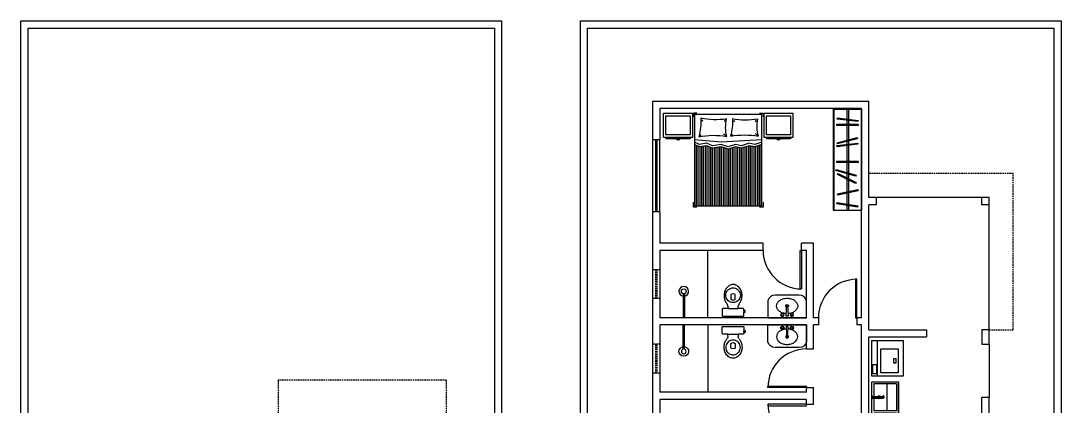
# Model space of a CAD drawing. Header units: millimetres. Extents: x 5374 to 20603, y 1840 to 7214.
# Drawn here: x 18439 to 20603, y 6412 to 7214 of the extents above; entities that cross this region are included whole.
import ezdxf

# ---------------------------------------------------------------- set-up
doc = ezdxf.new("R2010")
doc.units = ezdxf.units.MM
doc.linetypes.add('HIDDEN2', pattern=[4.7625, 3.175, -1.5875])
for name, color, linetype in [('01', 1, 'Continuous'), ('02', 2, 'Continuous'), ('03', 3, 'Continuous'), ('06', 6, 'Continuous')]:
    doc.layers.add(name, color=color, linetype=linetype)

# ---------------------------------------------------------------- blocks, each defined once
blk = doc.blocks.new('Lavatorio008')
blk.add_lwpolyline([(-1.9, -8.6, 0.05843), (-8.8, -9.8, 0.084248), (-15.6, -13.2, 0.106469), (-20.5, -18.7, 0.130159), (-22.1, -24.6, 0.130159), (-20.5, -30.4, 0.106469), (-15.6, -35.9, 0.084248), (-8.8, -39.3, 0.073281), (-0.1, -40.6, 0.073281), (8.6, -39.3, 0.084248), (15.5, -35.9, 0.106469), (20.4, -30.4, 0.130159), (21.9, -24.6, 0.130159), (20.4, -18.7, 0.106469), (15.5, -13.2, 0.084248), (8.6, -9.8, 0.057106), (1.9, -8.6)], format="xyb")
blk.add_lwpolyline([(-1, -22.8, 0.389688), (-0.8, -23), (0, -23), (0.8, -23, 0.389688), (1, -22.8, 0.017234), (2, -3.2, 0.418769), (1.8, -3), (0, -3), (-1.8, -3, 0.418769), (-2, -3.2, 0.017234)], format="xyb", close=True)
for centre, radius in [((-10, -6), 3.5), ((-10, -6), 2.5), ((-10, -6), 2.4), ((10, -6), 3.5), ((10, -6), 2.5), ((10, -6), 2.4)]:
    blk.add_circle(centre, radius)
for radius, start, end in [(3, 109.9848, 66.8451), (1.75, 116.7599, 62.2389)]:
    blk.add_arc((-0.1, -24.6), radius, start, end)
blk = doc.blocks.new('Vaso003c')
for p, q in [((12.1, 22.5), (4.8, 22.5)), ((15.1, 22.5), (12.1, 22.5)), ((17.4, 22.5), (15.1, 22.5)), ((3, 20.7), (3, -20.7)), ((19.2, 10.3), (19.2, 20.7)), ((23.8, 10.6), (19.2, 10.3)), ((19.2, -20.7), (19.2, -10.3)), ((19.2, -10.3), (23.8, -10.6)), ((4.8, -22.5), (12.1, -22.5)), ((12.1, -23.7), (11.8, -23.7)), ((11.8, -23.7), (11.8, -25.2)), ((11.8, -25.2), (13.6, -25.2)), ((12.1, -22.5), (12.1, -23.7)), ((13.6, -25.2), (15.4, -25.2)), ((15.1, -23.7), (15.1, -22.5)), ((15.1, -22.5), (17.4, -22.5)), ((15.4, -23.7), (15.1, -23.7)), ((15.4, -25.2), (15.4, -23.7))]:
    blk.add_line(p, q)
for points in [[(19.2, 10.3), (19.2, 0), (19.2, -10.3)], [(15.1, -22.5), (12.1, -22.5)]]:
    blk.add_lwpolyline(points)
for points in [[(31.6, 0, -0.18052), (35.3, 10, -0.167158), (43.8, 14.9, -0.1), (49.8, 14.9, -0.096291), (54.8, 13, -0.13332), (59.8, 8.1, -0.150886), (62.2, 0, -0.150886), (59.8, -8.1, -0.13332), (54.8, -13, -0.096291), (49.8, -14.9, -0.1), (43.8, -14.9, -0.167158), (35.3, -10, -0.18052)], [(49, 3, 0.276984), (46.8, 4.4), (38.3, 4.4, 0.393258), (38.3, -4.5), (46.8, -4.5, 0.276984), (49, -3, 0.2)]]:
    blk.add_lwpolyline(points, format="xyb", close=True)
for centre, radius, start, end in [((4.8, 20.7), 1.79, 89.5929, 180.3396), ((17.4, 20.7), 1.82, 0.5732, 92.5231), ((20.1, 31.8), 21.5, 279.9541, 285.4067), ((20.9, 25.4), 15.1, 288.9102, 302.8225), ((45.6, -8.5), 26.9, 113.7212, 127.9102), ((46.4, -8.5), 27.2, 99.682, 115.2124), ((46.4, -4.6), 23.3, 81.5468, 101.3173), ((46.4, -6.1), 24.8, 62.5846, 82.0561), ((46.7, -5.9), 24.5, 40.581, 63.0371), ((53.9, 0), 15.2, 0.1765, 41.4371), ((4.8, -20.7), 1.79, 179.6604, 270.4071), ((17.4, -20.7), 1.82, 267.4769, 359.4268), ((20.1, -31.8), 21.5, 74.5933, 80.0459), ((20.9, -25.4), 15.1, 57.1775, 71.0898), ((45.6, 8.5), 26.9, 232.0898, 246.2788), ((46.4, 8.5), 27.2, 244.7876, 260.318), ((46.4, 4.6), 23.3, 258.6827, 278.4532), ((46.4, 6.1), 24.8, 277.9439, 297.4154), ((46.7, 5.9), 24.5, 296.9629, 319.419), ((53.9, 0), 15.2, 318.5629, 359.8235)]:
    blk.add_arc(centre, radius, start, end)
blk = doc.blocks.new('Chuveiro003')
for p, q in [((50.2, 1.2), (0, 1.2)), ((50.2, -1.2), (0, -1.2))]:
    blk.add_line(p, q)
blk.add_circle((55, 0), 5)
blk.add_arc((55, 0), 10, 187.1808, 172.8192)
blk = doc.blocks.new('CamaCasal001')
for p, q in [((-65, -3), (-72.5, -3)), ((-72.5, -3), (-72.5, -10.5)), ((-58.4, -17.1), (-56.1, -21)), ((-10.9, -17.3), (-12.1, -20.6)), ((6.7, -16.9), (8.8, -20.9)), ((54.7, -15.9), (53.4, -19.2)), ((65, -3), (72.5, -3)), ((72.5, -3), (72.5, -10.5)), ((-70, -58), (15, -63)), ((-70, -63), (-55, -68)), ((-60.9, -48.5), (-56.1, -45.8)), ((-7, -49.2), (-9.5, -47.1)), ((5.2, -49.1), (10.1, -46.6)), ((15, -63), (70, -58)), ((59, -50.4), (56.6, -48.2)), ((60, -68), (70, -63)), ((-70, -68), (-55, -73)), ((-68.8, -195.5), (-68.8, -68.4)), ((-65, -195.5), (-65, -69.7)), ((-61.3, -195.5), (-61.3, -70.9)), ((-57.5, -195.5), (-57.5, -72.2)), ((-55, -68), (-42.5, -65.5)), ((-55, -73), (-42.5, -70.5)), ((-53.8, -195.5), (-53.8, -72.8)), ((-50, -195.5), (-50, -72)), ((-46.3, -195.5), (-46.3, -71.3)), ((-42.5, -65.5), (-27.5, -70.5)), ((-42.5, -70.5), (-27.5, -75.5)), ((-42.5, -195.5), (-42.5, -70.5)), ((-38.8, -195.5), (-38.8, -71.8)), ((-35, -195.5), (-35, -73)), ((-31.3, -195.5), (-31.3, -74.3)), ((-27.5, -70.5), (-15, -68)), ((-27.5, -75.5), (-15, -73)), ((-27.5, -195.5), (-27.5, -75.5)), ((-23.8, -195.5), (-23.8, -74.8)), ((-20, -195.5), (-20, -74)), ((-16.3, -195.5), (-16.3, -73.3)), ((-15, -68), (0, -73)), ((-15, -73), (0, -78)), ((-12.5, -195.5), (-12.5, -73.8)), ((-8.8, -195.5), (-8.8, -75.1)), ((-5, -195.5), (-5, -76.3)), ((-1.3, -195.5), (-1.3, -77.6)), ((0, -73), (15, -68)), ((0, -78), (15, -73)), ((2.5, -195.5), (2.5, -77.2)), ((6.2, -195.5), (6.2, -75.9)), ((10, -195.5), (10, -74.7)), ((13.7, -195.5), (13.7, -73.4)), ((15, -68), (32.5, -70.5)), ((15, -73), (32.5, -75.5)), ((17.5, -195.5), (17.5, -73.4)), ((21.2, -195.5), (21.2, -73.9)), ((25, -195.5), (25, -74.4)), ((28.7, -195.5), (28.7, -75)), ((32.5, -70.5), (45, -65.5)), ((32.5, -75.5), (45, -70.5)), ((32.5, -195.5), (32.5, -75.5)), ((36.2, -195.5), (36.2, -74)), ((40, -195.5), (40, -72.5)), ((43.7, -195.5), (43.7, -71)), ((45, -65.5), (60, -68)), ((45, -70.5), (60, -73)), ((47.5, -195.5), (47.5, -70.9)), ((51.2, -195.5), (51.2, -71.5)), ((55, -195.5), (55, -72.2)), ((58.7, -195.5), (58.7, -72.8)), ((60, -73), (70, -68)), ((62.5, -195.5), (62.5, -71.8)), ((66.2, -195.5), (66.2, -69.9)), ((-72.5, -188), (-72.5, -198)), ((72.5, -198), (72.5, -188)), ((-72.5, -198), (-65, -198)), ((65, -198), (72.5, -198))]:
    blk.add_line(p, q)
blk.add_lwpolyline([(-70, -5.5), (70, -5.5), (70, -195.5), (-70, -195.5)], close=True)
for centre, radius, start, end in [((-144.2, -30), 84.1, 345.7287, 10.2181), ((-36.5, 118.4), 135.7, 259.4205, 281.7815), ((89.6, -21.2), 98.6, 176.1219, 197.2683), ((-82.6, -32), 88, 347.3997, 11.3333), ((26.7, 122.4), 139, 260.4676, 282.5636), ((170, -19.8), 113.3, 176.7024, 196.4311), ((-33, -219.8), 171.7, 80.4985, 99.9759), ((30.4, -220.6), 171.7, 79.6119, 99.0947)]:
    blk.add_arc(centre, radius, start, end)
blk = doc.blocks.new('Criado006')
for p, q in [((-30, 53), (-30, 3)), ((30, 53), (-30, 53)), ((-25, 53), (-25, 56)), ((25, 56), (-25, 56)), ((25, 48), (-25, 48)), ((-25, 48), (-25, 8)), ((25, 53), (25, 56)), ((25, 8), (25, 48)), ((30, 3), (30, 53)), ((-30, 3), (30, 3)), ((-25, 8), (25, 8))]:
    blk.add_line(p, q)
blk.add_arc((0, 56), 3, 0, 180)
blk = doc.blocks.new('Armario015')
for p, q in [((125, 59.5), (-119.6, 59.5)), ((-119.6, 0), (-119.6, 59.5)), ((125, 0), (125, 59.5)), ((-108.3, 32), (-119.6, 32)), ((-107.7, 29), (-119.6, 29)), ((-107.7, 29), (-119.6, 29)), ((-77.3, 32), (-105.3, 32)), ((-77.3, 32), (-105.3, 32)), ((-78, 29), (-104.7, 29)), ((-78, 29), (-104.7, 29)), ((-44.6, 29), (-75, 29)), ((-46.3, 32), (-74.2, 32)), ((-32.3, 32), (-42.9, 32)), ((-31.3, 29), (-41.1, 29)), ((-4.1, 32), (-29.2, 32)), ((-4.1, 29), (-28.2, 29)), ((37.3, 32), (-1.1, 32)), ((36.9, 29), (-1.1, 29)), ((46.7, 29), (39.8, 29)), ((47.6, 32), (40.3, 32)), ((85.8, 29), (49.8, 29)), ((85.8, 32), (50.7, 32)), ((97.6, 32), (88.7, 32)), ((98, 29), (88.7, 29)), ((125, 32), (100.6, 32)), ((125, 29), (101, 29)), ((125, 1.5), (-119.6, 1.5)), ((125, 0), (-119.6, 0))]:
    blk.add_line(p, q)
for points in [[(-103.8, 8.2), (-100.9, 8.7), (-109, 51.6), (-111.9, 51.1)], [(-82.8, 9.8), (-80, 9), (-69.4, 51.4), (-72.3, 52.1)], [(-32.9, 9), (-30.3, 10.5), (-52.3, 48.1), (-54.8, 46.7)], [(-23.5, 5.6), (-20.7, 6.5), (-34.5, 47.9), (-37.3, 46.9)], [(-4.1, 8.3), (-1.1, 8.3), (-1.1, 52), (-4.1, 52)], [(33.8, 8.6), (36.8, 8.2), (43.1, 51.3), (40.2, 51.7)], [(40.9, 9.3), (43.7, 8.5), (56.2, 50.3), (53.4, 51.1)], [(85.8, 8.3), (88.7, 8.3), (88.7, 52), (85.8, 52)], [(100.9, 8.6), (103.8, 9), (97.7, 52.2), (94.8, 51.8)]]:
    blk.add_lwpolyline(points, close=True)
blk = doc.blocks.new('Tanque004c')
for p, q in [((4, 32.2), (4, 58.5)), ((51, 58.5), (4, 58.5)), ((31, 2.5), (31, 58.5)), ((51, 2.5), (51, 58.5)), ((0, 34.2), (0.5, 34.2)), ((0, 34.2), (0, 26.8)), ((0, 26.8), (0.5, 26.8)), ((0.5, 34.2), (0.5, 26.8)), ((1.3, 32.2), (23.7, 32.2)), ((1.3, 28.8), (23.7, 28.8)), ((1.5, 32), (21, 32)), ((1.5, 32), (1.5, 29)), ((1.5, 29), (21, 29)), ((4, 2.5), (4, 28.8)), ((21, 31.8), (21, 29.2)), ((21.2, 32), (23.8, 32.2)), ((23.8, 28.8), (21.2, 29)), ((24, 27.4), (23.5, 28.8)), ((23.9, 29), (23.9, 32)), ((25, 31.2), (23.9, 31.7)), ((25.1, 29.7), (23.9, 29.3)), ((25, 27.4), (24, 27.4)), ((24.9, 29.7), (25, 27.4)), ((51, 2.5), (4, 2.5)), ((4, -28.8), (4, -2.5)), ((51, -2.5), (4, -2.5)), ((31, -58.5), (31, -2.5)), ((51, -58.5), (51, -2.5)), ((0, -26.8), (0.5, -26.8)), ((0, -26.8), (0, -34.2)), ((0, -30), (0, -33.6)), ((0, -34.2), (0.5, -34.2)), ((0.5, -26.8), (0.5, -34.2)), ((1.3, -28.8), (23.7, -28.8)), ((1.3, -32.2), (23.7, -32.2)), ((1.5, -29), (1.5, -32)), ((1.5, -29), (21, -29)), ((1.5, -32), (21, -32)), ((4, -58.5), (4, -32.2)), ((21, -29.2), (21, -31.8)), ((21.2, -29), (23.8, -28.8)), ((23.8, -32.2), (21.2, -32)), ((24, -33.6), (23.5, -32.2)), ((23.9, -32), (23.9, -29)), ((25, -29.8), (23.9, -29.3)), ((25.1, -31.3), (23.9, -31.7)), ((25, -33.6), (24, -33.6)), ((24.9, -31.3), (25, -33.6)), ((51, -58.5), (4, -58.5))]:
    blk.add_line(p, q)
blk.add_lwpolyline([(55, 62.5), (55, -62.5), (55, 62.5), (0, 62.5), (0, -62.5), (55, -62.5)])
for points in [[(25.1, 29.7, 0.236739), (25.1, 29.8, 0.08552), (25.2, 30, 0.043127), (25.3, 30.2, 0.031837), (25.3, 30.5, 0.031837), (25.3, 30.8, 0.043127), (25.2, 31, 0.08552), (25.1, 31.2, 0.236739), (25.1, 31.2, 0.159785), (25, 31.2, 0.08552)], [(25, 29.8, 0.077146), (25.1, 29.7, 0.236739)], [(25.1, -31.3, 0.236739), (25.1, -31.2, 0.08552), (25.2, -31, 0.043127), (25.3, -30.8, 0.031837), (25.3, -30.5, 0.031837), (25.3, -30.2, 0.043127), (25.2, -30, 0.08552), (25.1, -29.8, 0.236739), (25.1, -29.8, 0.159785), (25, -29.8, 0.08552)], [(25, -31.2, 0.077146), (25.1, -31.3, 0.236739)]]:
    blk.add_lwpolyline(points, format="xyb")
for centre, radius, start, end in [((4.4, 34.6), 3.95, 185.7962, 222.1288), ((4.4, 26.4), 3.95, 137.8774, 174.1976), ((15, 30.5), 3, 35.2164, 144.7836), ((15, 30.5), 3, 215.2164, 324.7836), ((21.2, 31.8), 0.2, 94.4781, 180), ((21.2, 29.2), 0.2, 180, 265.5219), ((23.7, 32), 0.2, 0, 90), ((23.7, 29), 0.2, 270, 360), ((4.4, -26.4), 3.95, 185.7962, 222.1288), ((4.4, -34.6), 3.95, 137.8774, 174.1976), ((15, -30.5), 3, 35.2164, 144.7836), ((15, -30.5), 3, 215.2164, 324.7836), ((21.2, -29.2), 0.2, 94.4781, 180), ((21.2, -31.8), 0.2, 180, 265.5219), ((23.7, -29), 0.2, 0, 90), ((23.7, -32), 0.2, 270, 360)]:
    blk.add_arc(centre, radius, start, end)
blk = doc.blocks.new('MaqSec002')
blk.add_line((-36.9, 14.3), (36.9, 14.3))
for points in [[(-36.9, 3), (36.9, 3), (36.9, 67.8), (-36.9, 67.8)], [(20, 57.6), (-30, 57.6), (-30, 21.8), (20, 21.8)], [(0, 52.7), (-10, 52.7), (-10, 48.7), (0, 48.7)], [(-12.5, 12.6), (-32.5, 12.6), (-32.5, 5.1), (-12.5, 5.1)]]:
    blk.add_lwpolyline(points, close=True)

msp = doc.modelspace()

# ---------------------------------------------------------------- linework, layer by layer
at = {"layer": '01', "linetype": 'HIDDEN2'}
for p, q in [((20503.2, 6896.1), (20203.2, 6896.1)), ((20503.2, 6571.1), (20503.2, 6896.1)), ((19768.2, 6696.1), (19753.2, 6696.1)), ((19759.2, 6696.1), (19759.2, 6636.1)), ((19762.2, 6696.1), (19762.2, 6636.1)), ((19768.2, 6636.1), (19753.2, 6636.1)), ((20453.2, 6571.1), (20503.2, 6571.1)), ((19768.2, 6541.1), (19753.2, 6541.1)), ((19759.2, 6541.1), (19759.2, 6481.1)), ((19762.2, 6541.1), (19762.2, 6481.1)), ((19768.2, 6481.1), (19753.2, 6481.1)), ((19324.3, 6466.1), (18974.3, 6466.1)), ((18974.3, 6466.1), (18974.3, 6396.1)), ((19324.3, 6466.1), (19324.3, 6396.1))]:
    msp.add_line(p, q, dxfattribs=at)
at = {"layer": '01'}
for p, q in [((20438.2, 6846.1), (20203.2, 6846.1)), ((20453.2, 6571.1), (20453.2, 6831.1)), ((20453.2, 6541.1), (20453.2, 6431.1))]:
    msp.add_line(p, q, dxfattribs=at)
for points in [[(19993.2, 6631.1), (19993.2, 6596.1), (20073.2, 6596.1), (20073.2, 6631.1, 0.403194), (20058.2, 6643.1), (20008.2, 6643.1, 0.345425)], [(19993.2, 6546.1), (19993.2, 6581.1), (20073.2, 6581.1), (20073.2, 6546.1, -0.403194), (20058.2, 6534.1), (20008.2, 6534.1, -0.345425)]]:
    msp.add_lwpolyline(points, format="xyb", close=True, dxfattribs=at)
for centre, start, end in [((20063.2, 6736.1), 180, 270), ((20178.2, 6596.1), 90, 180), ((20073.2, 6451.1), 90, 180), ((20073.2, 6416.1), 180, 270)]:
    msp.add_arc(centre, 80, start, end, dxfattribs=at)
at = {"layer": '02'}
for p, q in [((19753.2, 6966.1), (19753.2, 6816.1)), ((19768.2, 6816.1), (19768.2, 6966.1)), ((20060.2, 6656.1), (20060.2, 6736.1)), ((20060.2, 6736.1), (20063.2, 6736.1)), ((20063.2, 6736.1), (20063.2, 6656.1)), ((20178.2, 6676.1), (20175.2, 6676.1)), ((20175.2, 6676.1), (20175.2, 6596.1)), ((20178.2, 6596.1), (20178.2, 6676.1)), ((20063.2, 6656.1), (20060.2, 6656.1)), ((20175.2, 6596.1), (20178.2, 6596.1)), ((19993.2, 6451.1), (19993.2, 6454.1)), ((19993.2, 6454.1), (20073.2, 6454.1)), ((20073.2, 6451.1), (19993.2, 6451.1)), ((20073.2, 6454.1), (20073.2, 6451.1)), ((20073.2, 6416.1), (19993.2, 6416.1)), ((19993.2, 6416.1), (19993.2, 6413.1)), ((19993.2, 6413.1), (20073.2, 6413.1)), ((20073.2, 6413.1), (20073.2, 6416.1))]:
    msp.add_line(p, q, dxfattribs=at)
at = {"layer": '03'}
for p, q in [((19759.2, 6966.1), (19759.2, 6816.1)), ((19762.2, 6966.1), (19762.2, 6816.1))]:
    msp.add_line(p, q, dxfattribs=at)
at = {"layer": '06'}
for p, q in [((18439.3, 4831.1), (18439.3, 7213.8)), ((18439.3, 7213.8), (19439.3, 7213.8)), ((19439.3, 7213.8), (19439.3, 4831.1)), ((19603.2, 4831.1), (19603.2, 7213.8)), ((19603.2, 7213.8), (20603.2, 7213.8)), ((20603.2, 7213.8), (20603.2, 4831.1)), ((18454.3, 4846.1), (18454.3, 7198.8)), ((18454.3, 7198.8), (19424.3, 7198.8)), ((19424.3, 7198.8), (19424.3, 4846.1)), ((19618.2, 4846.1), (19618.2, 7198.8)), ((19618.2, 7198.8), (20588.2, 7198.8)), ((20588.2, 7198.8), (20588.2, 4846.1)), ((19753.2, 7046.1), (19753.2, 6966.1)), ((20203.2, 7046.1), (19753.2, 7046.1)), ((20203.2, 6846.1), (20203.2, 7046.1)), ((19768.2, 7031.1), (19768.2, 6966.1)), ((20188.2, 7031.1), (19768.2, 7031.1)), ((20188.2, 6596.1), (20188.2, 7031.1)), ((19768.2, 6966.1), (19753.2, 6966.1)), ((20218.2, 6846.1), (20203.2, 6846.1)), ((20218.2, 6846.1), (20218.2, 6831.1)), ((20453.2, 6846.1), (20438.2, 6846.1)), ((20438.2, 6831.1), (20438.2, 6846.1)), ((20453.2, 6831.1), (20453.2, 6846.1)), ((20203.2, 6571.1), (20203.2, 6831.1)), ((20218.2, 6831.1), (20203.2, 6831.1)), ((20453.2, 6831.1), (20438.2, 6831.1)), ((19768.2, 6816.1), (19753.2, 6816.1)), ((19753.2, 6816.1), (19753.2, 6338.6)), ((19768.2, 6816.1), (19768.2, 6751.1)), ((19983.2, 6751.1), (19768.2, 6751.1)), ((19768.2, 6736.1), (19768.2, 6596.1)), ((19983.2, 6736.1), (19768.2, 6736.1)), ((19868.2, 6596.1), (19868.2, 6736.1)), ((19983.2, 6736.1), (19983.2, 6751.1)), ((20088.2, 6751.1), (20063.2, 6751.1)), ((20063.2, 6736.1), (20063.2, 6751.1)), ((20073.2, 6736.1), (20063.2, 6736.1)), ((20073.2, 6596.1), (20073.2, 6736.1)), ((20088.2, 6596.1), (20088.2, 6751.1)), ((20073.2, 6596.1), (19768.2, 6596.1)), ((20073.2, 6581.1), (19768.2, 6581.1)), ((19768.2, 6581.1), (19768.2, 6441.1)), ((19868.2, 6581.1), (19868.2, 6441.1)), ((20073.2, 6531.1), (20073.2, 6581.1)), ((20098.2, 6596.1), (20088.2, 6596.1)), ((20098.2, 6581.1), (20088.2, 6581.1)), ((20088.2, 6531.1), (20088.2, 6581.1)), ((20098.2, 6596.1), (20098.2, 6581.1)), ((20188.2, 6596.1), (20178.2, 6596.1)), ((20178.2, 6596.1), (20178.2, 6581.1)), ((20188.2, 6581.1), (20178.2, 6581.1)), ((20188.2, 5986.1), (20188.2, 6581.1)), ((20203.2, 6571.1), (20323.2, 6571.1)), ((20323.2, 6571.1), (20323.2, 6556.1)), ((20438.2, 6571.1), (20438.2, 6541.1)), ((20453.2, 6571.1), (20438.2, 6571.1)), ((20453.2, 6541.1), (20453.2, 6571.1)), ((20203.2, 6331.1), (20203.2, 6556.1)), ((20203.2, 6556.1), (20323.2, 6556.1)), ((20438.2, 6541.1), (20453.2, 6541.1)), ((20073.2, 6531.1), (20088.2, 6531.1)), ((20073.2, 6441.1), (20073.2, 6451.1)), ((20073.2, 6451.1), (20088.2, 6451.1)), ((20088.2, 6416.1), (20088.2, 6451.1)), ((20073.2, 6441.1), (19768.2, 6441.1)), ((20438.2, 6331.1), (20438.2, 6431.1)), ((20438.2, 6431.1), (20453.2, 6431.1)), ((20453.2, 6218.6), (20453.2, 6431.1)), ((20073.2, 6426.1), (19768.2, 6426.1)), ((19768.2, 6426.1), (19768.2, 6338.6)), ((20073.2, 6416.1), (20073.2, 6426.1)), ((20073.2, 6416.1), (20088.2, 6416.1))]:
    msp.add_line(p, q, dxfattribs=at)

# ---------------------------------------------------------------- block references
at = {"layer": '01'}
for name, p, xscale, rotation in [('Criado006', (19806.2, 7024.4), -1, 180), ('Criado006', (20015.3, 7024.4), -1, 180), ('Armario015', (20128.6, 6922.5), -0.86, 270), ('Lavatorio008', (20033.2, 6596.1), -1, 180), ('Chuveiro003', (19818.2, 6581.1), -1, 90), ('Vaso003c', (19920.7, 6581.1), -1, 90), ('MaqSec002', (20206.6, 6511.6), -1, 270), ('Tanque004c', (20209.6, 6400.2), -1, 180)]:
    msp.add_blockref(name, p, dxfattribs=dict(at, xscale=xscale, rotation=rotation))
at = {"layer": '01', "xscale": -1}
msp.add_blockref('CamaCasal001', (19910.7, 7024.5), dxfattribs=at)
at = {"layer": '01', "rotation": 90.00000000000001}
for name, p in [('Vaso003c', (19920.7, 6596.1)), ('Chuveiro003', (19818.2, 6596.1))]:
    msp.add_blockref(name, p, dxfattribs=at)
at = {"layer": '01'}
msp.add_blockref('Lavatorio008', (20033.2, 6581.1), dxfattribs=at)

doc.saveas('drawing.dxf')
